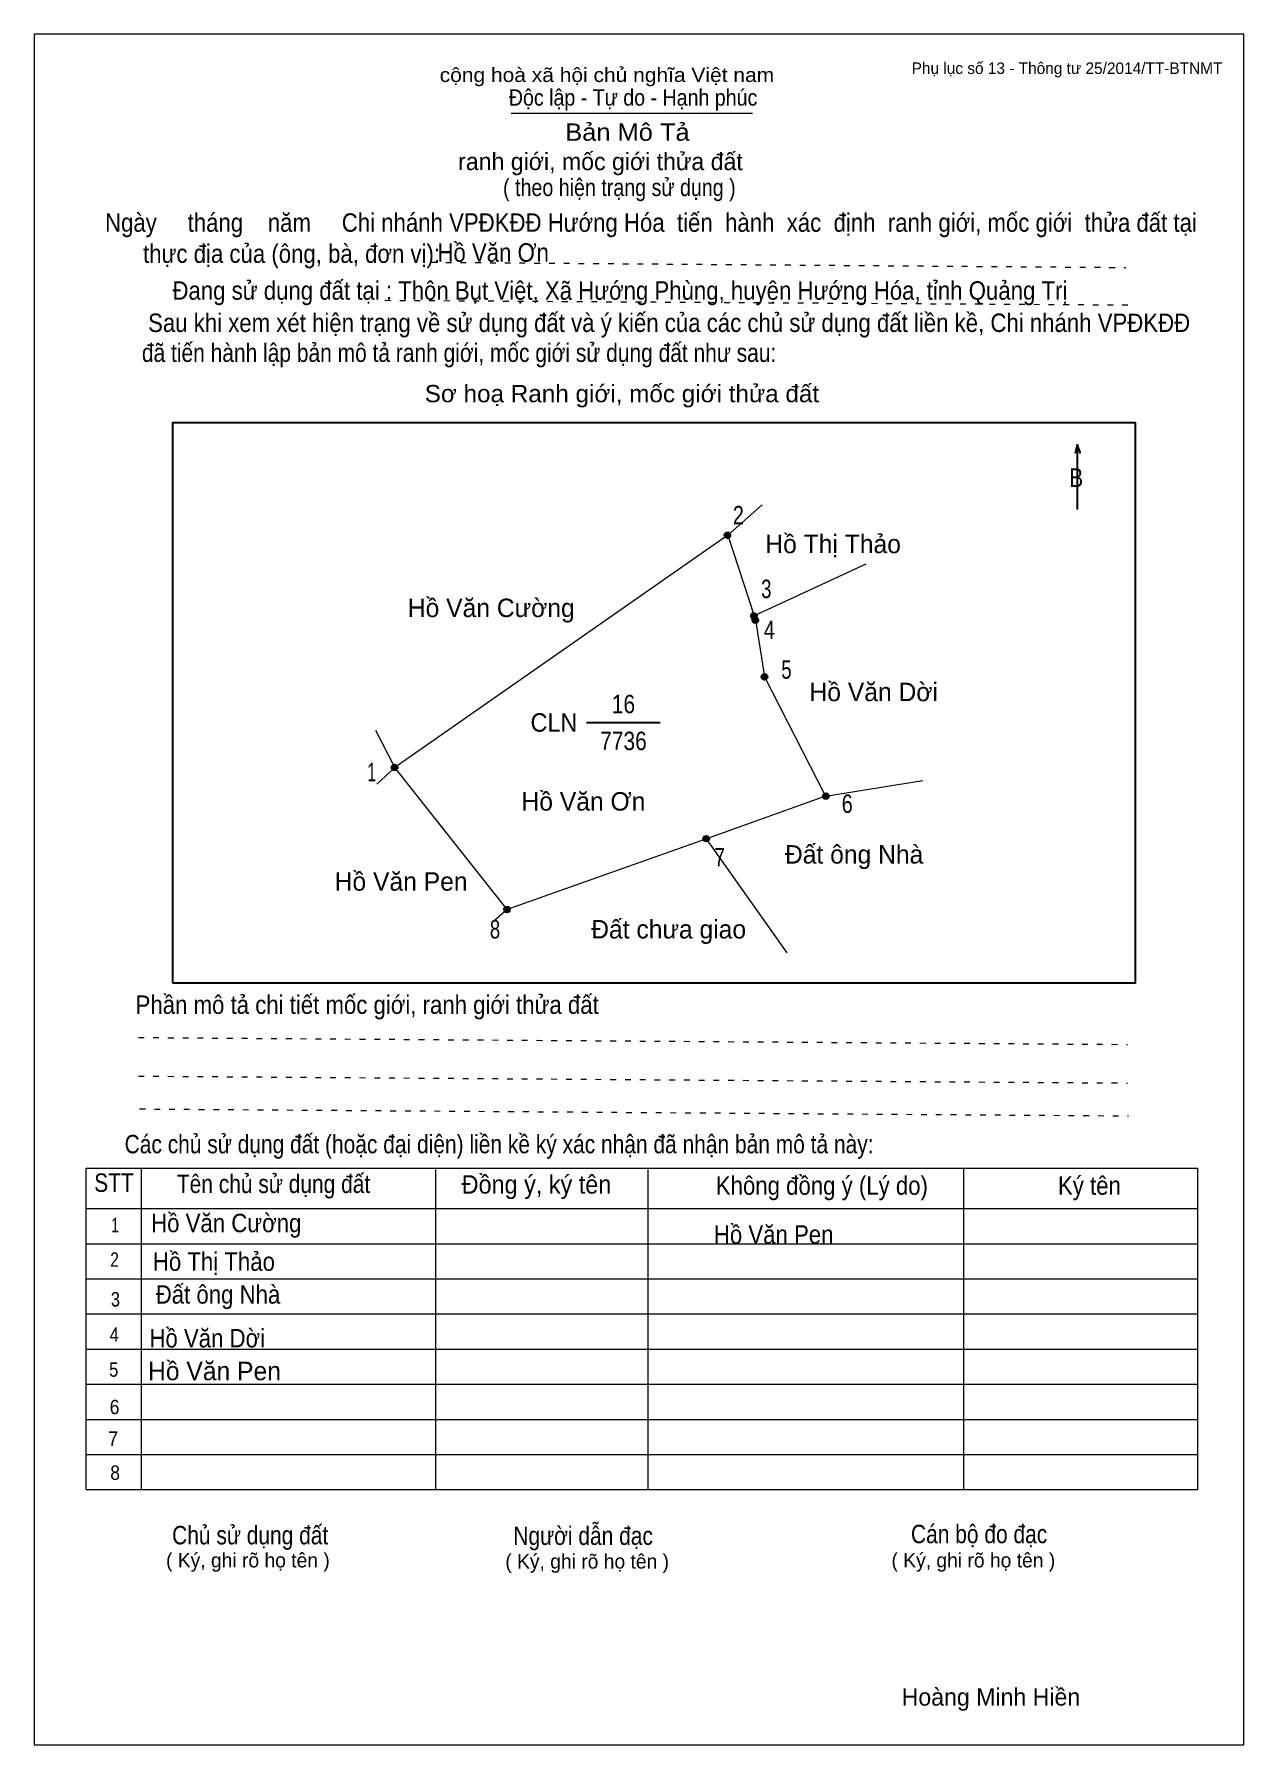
# Model space of a CAD drawing. Header units: centimetres. Extents: x 0 to 21, y 0 to 29.7.
import ezdxf
from ezdxf.enums import TextEntityAlignment as Align

# ---------------------------------------------------------------- set-up
doc = ezdxf.new("R2010")
doc.units = ezdxf.units.CM
doc.header["$LTSCALE"] = 0.13
doc.linetypes.add('DOTTED', pattern=[1.5, 0.3, -1.2])
for name, color, linetype, lineweight in [('1', 7, 'Continuous', 13), ('32', 7, 'Continuous', 25), ('33', 7, 'Continuous', 25), ('6', 7, 'Continuous', 13), ('62', 7, 'Continuous', 13)]:
    doc.layers.add(name, color=color, linetype=linetype, lineweight=lineweight)
doc.layers.add('34', color=7, linetype='Continuous')
doc.layers.add('63', color=7, linetype='Continuous')

msp = doc.modelspace()

# ---------------------------------------------------------------- hatches: boundary and pattern name
at = {"layer": '32'}
for points in [[(12.085, 21.0003, 1), (11.985, 21.0003, 1)], [(12.5456, 19.6006, 1), (12.4456, 19.6006, 1)], [(12.5693, 19.5276, 1), (12.4693, 19.5276, 1)], [(12.7289, 18.5421, 1), (12.6289, 18.5421, 1)], [(6.3069, 16.9693, 1), (6.2069, 16.9693, 1)], [(13.7931, 16.472, 1), (13.6931, 16.472, 1)], [(11.7167, 15.7325, 1), (11.6167, 15.7325, 1)], [(8.2582, 14.5003, 1), (8.1582, 14.5003, 1)]]:
    msp.add_hatch(color=256, dxfattribs=at).paths.add_polyline_path(points)

# ---------------------------------------------------------------- linework, layer by layer
at = {"layer": '1'}
msp.add_lwpolyline([(21, 0), (21, 29.7), (0, 29.7), (0, 0)], close=True, dxfattribs=at)
at = {"layer": '32'}
for centre in [(12.035, 21.0003), (12.4956, 19.6006), (12.5193, 19.5276), (12.6789, 18.5421), (6.2569, 16.9693), (13.7431, 16.472), (11.6667, 15.7325), (8.2082, 14.5003)]:
    msp.add_circle(centre, 0.05, dxfattribs=at)
at = {"layer": '33'}
msp.add_line((9.59, 17.75), (10.87, 17.75), dxfattribs=at)
at = {"layer": '6'}
for p, q in [((12.64, 21.53), (12.04, 21)), ((12.04, 21), (6.26, 16.97)), ((14.44, 20.5), (12.5, 19.6)), ((6.26, 16.97), (5.93, 17.61)), ((6.26, 16.97), (5.95, 16.68)), ((8.21, 14.5), (6.26, 16.97)), ((13.74, 16.47), (15.43, 16.74)), ((13.07, 13.75), (11.67, 15.73)), ((8.21, 14.5), (7.98, 14.3))]:
    msp.add_line(p, q, dxfattribs=at)
for points in [[(12.04, 21), (12.5, 19.6), (12.52, 19.53)], [(12.52, 19.53), (12.68, 18.54), (13.74, 16.47), (11.67, 15.73), (8.21, 14.5)]]:
    msp.add_lwpolyline(points, dxfattribs=at)
at = {"layer": '62'}
for p, q in [((8.28, 28.33), (12.47, 28.33)), ((0.9, 10.01), (20.2, 10.01)), ((0.9, 4.43), (0.9, 10.01)), ((1.86, 4.43), (1.86, 10.01)), ((6.97, 4.43), (6.97, 9.99)), ((10.66, 4.43), (10.66, 9.99)), ((16.14, 4.43), (16.14, 10.01)), ((20.2, 4.43), (20.2, 10.01)), ((0.9, 9.31), (20.2, 9.31)), ((0.9, 8.7), (20.2, 8.7)), ((0.9, 8.09), (20.2, 8.09)), ((0.9, 7.48), (20.2, 7.48)), ((0.9, 6.87), (20.2, 6.87)), ((0.9, 6.26), (20.2, 6.26)), ((0.9, 5.65), (20.2, 5.65)), ((0.9, 5.04), (20.2, 5.04)), ((0.9, 4.43), (20.2, 4.43))]:
    msp.add_line(p, q, dxfattribs=at)
at = {"layer": '62', "linetype": 'DOTTED'}
for p, q in [((6.89, 25.74), (18.95, 25.65)), ((6.09, 25.08), (19.04, 25)), ((1.81, 12.28), (18.98, 12.16)), ((1.81, 11.61), (18.98, 11.49)), ((1.83, 11.04), (19, 10.92))]:
    msp.add_line(p, q, dxfattribs=at)
at = {"layer": '62', "lineweight": 25}
for p, q in [((18.11, 22.58), (18.11, 21.45)), ((18.11, 22.57), (18.07, 22.42)), ((18.11, 22.57), (18.16, 22.42))]:
    msp.add_line(p, q, dxfattribs=at)
msp.add_lwpolyline([(2.4, 13.23), (19.12, 13.23), (19.12, 22.95), (2.4, 22.95)], close=True, dxfattribs=at)

# ---------------------------------------------------------------- texts
at = {"layer": '32'}
for s, width, p in [('2', 0.8, (12.225, 21.19)), ('3', 0.75, (12.71, 19.91)), ('4', 0.8, (12.765, 19.2)), ('5', 0.75, (13.06, 18.51)), ('1', 0.65, (5.86, 16.73)), ('6', 0.8, (14.115, 16.18)), ('7', 0.75, (11.9, 15.25)), ('8', 0.75, (8, 14))]:
    msp.add_text(s, height=0.32, dxfattribs=dict(at, width=width)).set_placement(p, align=Align.CENTER)
at = {"layer": '33'}
for s, p in [('Hồ Thị Thảo', (13.87, 20.69)), ('Hồ Văn Cường', (7.935, 19.58)), ('Hồ Văn Dời', (14.575, 18.12)), ('Hồ Văn Ơn', (9.535, 16.22)), ('Đất ông Nhà', (14.235, 15.3)), ('Hồ Văn Pen', (6.37, 14.83)), ('Đất chưa giao', (11.015, 14)), ('Hồ Văn Pen', (3.13, 6.33))]:
    msp.add_text(s, height=0.32, dxfattribs=at).set_placement(p, align=Align.CENTER)
at = {"layer": '33', "width": 0.85}
for s, p in [('16', (10.23, 17.91)), ('7736', (10.23, 17.27))]:
    msp.add_text(s, height=0.32, dxfattribs=at).set_placement(p, align=Align.CENTER)
at = {"layer": '33', "width": 0.95}
msp.add_text('CLN', height=0.32, dxfattribs=at).set_placement((9.43, 17.59), align=Align.RIGHT)
at = {"layer": '34', "width": 0.9}
for s, p in [('Hồ Văn Ơn', (7, 25.75)), ('Hồ Văn Cường', (2.03, 8.9)), ('Hồ Văn Pen', (11.8, 8.7)), ('Hồ Thị Thảo', (2.06, 8.23)), ('Đất ông Nhà', (2.11, 7.66)), ('Hồ Văn Dời', (2, 6.9))]:
    msp.add_text(s, height=0.32, dxfattribs=at).set_placement(p)
at = {"layer": '62'}
for s, height, width, p in [('cộng hoà xã hội chủ nghĩa Việt nam', 0.2474, 1.1, (7.04, 28.87)), ('Độc lập - Tự do - Hạnh phúc', 0.2828, 0.9, (8.24, 28.46)), ('Bản Mô Tả', 0.3, 1.1, (9.22, 27.85)), ('( theo hiện trạng sử dụng )', 0.3, 0.85, (8.14, 26.89)), ('Ngày     tháng    năm     Chi nhánh VPĐKĐĐ Hướng Hóa  tiến  hành  xác  định  ranh giới, mốc giới  thửa đất tại ', 0.32, 0.9, (1.23, 26.27)), ('thực địa của (ông, bà, đơn vị): ', 0.32, 0.9, (1.89, 25.73)), ('Đang sử dụng đất tại : Thôn Bụt Việt, Xã Hướng Phùng, huyện Hướng Hóa, tỉnh Quảng Trị', 0.32, 0.9, (2.4, 25.09)), (' Sau khi xem xét hiện trạng về sử dụng đất và ý kiến của các chủ sử dụng đất liền kề, Chi nhánh VPĐKĐĐ ', 0.32, 0.9, (1.87, 24.53)), ('đã tiến hành lập bản mô tả ranh giới, mốc giới sử dụng đất như sau:', 0.32, 0.85, (1.87, 24.01)), ('Sơ hoạ Ranh giới, mốc giới thửa đất', 0.3, 1.05, (6.78, 23.31)), ('B', 0.32, 0.85, (17.97, 21.84)), ('Phần mô tả chi tiết mốc giới, ranh giới thửa đất ', 0.32, 0.9, (1.76, 12.69)), ('Các chủ sử dụng đất (hoặc đại diện) liền kề ký xác nhận đã nhận bản mô tả này:', 0.32, 0.85, (1.57, 10.27))]:
    msp.add_text(s, height=height, dxfattribs=dict(at, width=width)).set_placement(p)
msp.add_text('ranh giới, mốc giới thửa đất', height=0.3, dxfattribs=at).set_placement((7.36, 27.34))
for s, height, width, p in [('STT', 0.32, 0.85, (1.385, 9.6)), ('Tên chủ sử dụng đất', 0.32, 0.85, (4.155, 9.58)), ('Đồng ý, ký tên', 0.32, 0.95, (8.72, 9.57)), ('Không đồng ý (Lý do)', 0.32, 0.9, (13.675, 9.55)), ('Ký tên', 0.32, 0.9, (18.32, 9.55)), ('1', 0.25, 0.7, (1.405, 8.9)), ('2', 0.25, 0.8, (1.395, 8.3)), ('3', 0.25, 0.85, (1.41, 7.61)), ('4', 0.25, 0.85, (1.39, 7)), ('5', 0.25, 0.85, (1.38, 6.39)), ('6', 0.25, 0.9, (1.395, 5.74)), ('7', 0.25, 0.95, (1.37, 5.19)), ('8', 0.25, 0.9, (1.405, 4.6)), ('Người dẫn đạc', 0.32, 0.85, (9.53, 3.47)), ('Chủ sử dụng đất', 0.32, 0.85, (3.75, 3.48)), ('Cán bộ đo đạc', 0.32, 0.85, (16.405, 3.5))]:
    msp.add_text(s, height=height, dxfattribs=dict(at, width=width)).set_placement(p, align=Align.CENTER)
for p in [(3.71, 3.08), (9.6, 3.06), (16.305, 3.08)]:
    msp.add_text('( Ký, ghi rõ họ tên )', height=0.25, dxfattribs=at).set_placement(p, align=Align.CENTER)
at = {"layer": '63'}
msp.add_text('Phụ lục số 13 - Thông tư 25/2014/TT-BTNMT', height=0.2, dxfattribs=at).set_placement((20.63, 29.01), align=Align.RIGHT)
for s, height, p in [('D', 0.00054, (12.5503, 19.37)), ('Hoàng Minh Hiền', 0.3, (16.61, 0.68))]:
    msp.add_text(s, height=height, dxfattribs=at).set_placement(p, align=Align.CENTER)

doc.saveas('drawing.dxf')
